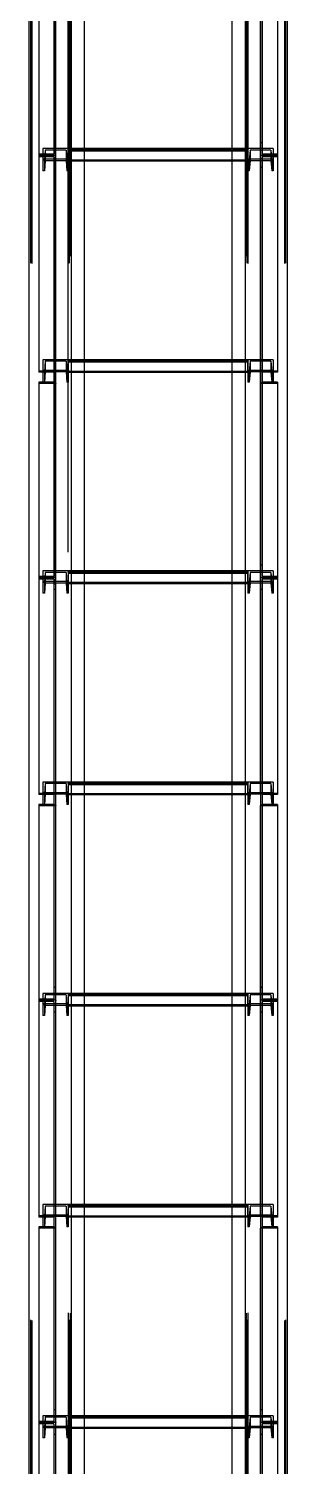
# Model space of a CAD drawing. Header units: millimetres. Extents: x 150209.93 to 150215.05, y 136675.65 to 136679.93.
# Drawn here: x 150210.7314 to 150210.7559, y 136677.2523 to 136677.3883 of the extents above; entities that cross this region are included whole.
import ezdxf

# ---------------------------------------------------------------- set-up
doc = ezdxf.new("R2010")
doc.units = ezdxf.units.MM
doc.header["$LTSCALE"] = 0.25
for name, pattern in [('XKITLINE00', [0]), ('XKITLINE02', [4, 2, -2]), ('XKITLINE03', [6, 3, -1, 1, -1])]:
    doc.linetypes.add(name, pattern=pattern)

# ---------------------------------------------------------------- blocks, each defined once
blk = doc.blocks.new('çatıı')
at = {"color": 1, "linetype": 'XKITLINE03'}
for p, q in [((9028.63, 7525.02), (9028.63, 9181.75)), ((9034.61, 7540.27), (9034.61, 9180.27)), ((9119.61, 9180.27), (9119.61, 7540.28)), ((9125.61, 7525.02), (9125.61, 9181.75)), ((9028.63, 8819.86), (9028.63, 8727.84)), ((9125.61, 8727.84), (9125.61, 8819.86)), ((9034.63, 8731.12), (9034.63, 8726.1)), ((9119.61, 8726.1), (9119.61, 8731.12)), ((9028.63, 8727.84), (9028.63, 8625.87)), ((9034.63, 8730.58), (9119.61, 8730.58)), ((9125.61, 8625.87), (9125.61, 8727.84)), ((9034.63, 8631.22), (9034.63, 8626.2)), ((9034.63, 8630.68), (9119.61, 8630.68)), ((9119.61, 8626.2), (9119.61, 8631.22)), ((9028.63, 8620.07), (9028.63, 8528.04)), ((9125.61, 8528.04), (9125.61, 8620.07)), ((9028.63, 8528.04), (9028.63, 8426.07)), ((9034.63, 8531.32), (9034.63, 8526.3)), ((9034.63, 8530.78), (9119.61, 8530.78)), ((9119.61, 8526.3), (9119.61, 8531.32)), ((9125.61, 8426.07), (9125.61, 8528.04)), ((9034.63, 8431.42), (9034.63, 8426.4)), ((9034.63, 8430.88), (9119.61, 8430.88)), ((9119.61, 8426.4), (9119.61, 8431.42)), ((9028.63, 8420.27), (9028.63, 8328.24)), ((9125.61, 8328.24), (9125.61, 8420.27)), ((9034.63, 8331.52), (9034.63, 8326.5)), ((9034.63, 8330.99), (9119.61, 8330.99)), ((9119.61, 8326.5), (9119.61, 8331.52)), ((9028.63, 8328.24), (9028.63, 8226.28)), ((9125.61, 8226.28), (9125.61, 8328.24)), ((9034.63, 8231.62), (9034.63, 8226.6)), ((9034.63, 8231.09), (9119.61, 8231.09)), ((9119.61, 8226.6), (9119.61, 8231.62)), ((9028.63, 8220.47), (9028.63, 8128.44)), ((9125.61, 8128.44), (9125.61, 8220.47)), ((9028.63, 8128.44), (9028.63, 8026.48)), ((9034.63, 8131.72), (9034.63, 8126.7)), ((9034.63, 8131.19), (9119.61, 8131.19)), ((9119.61, 8126.7), (9119.61, 8131.72)), ((9125.61, 8026.48), (9125.61, 8128.44))]:
    blk.add_line(p, q, dxfattribs=at)
at = {"color": 116, "linetype": 'XKITLINE02', "true_color": 0x136734}
for p, q in [((9034.61, 9180.27), (9034.61, 7539.38)), ((9035.46, 9180.21), (9035.46, 7539.44)), ((9118.76, 9180.21), (9118.76, 7539.44)), ((9119.61, 9180.27), (9119.61, 7539.38)), ((9015.93, 9176.95), (9015.93, 7570.38)), ((9016.78, 9176.95), (9016.78, 7533.97)), ((9017.31, 9176.75), (9017.31, 7533.54)), ((9034.55, 9176.75), (9034.54, 7533.54)), ((9035.08, 9176.95), (9035.08, 7533.97)), ((9118.31, 9176.95), (9118.31, 7582.78)), ((9119.16, 9176.95), (9119.16, 7533.97)), ((9119.69, 9176.75), (9119.69, 7533.54)), ((9136.93, 9176.75), (9136.92, 7533.54)), ((9137.46, 9176.95), (9137.46, 7533.97)), ((9042.11, 9119.58), (9042.11, 7540.24)), ((9112.11, 9110.57), (9112.11, 7540.24)), ((9020.63, 8820.47), (9020.63, 8727.84)), ((9027.83, 8825.93), (9027.83, 8728.44)), ((9028.63, 8825.93), (9028.63, 8727.84)), ((9125.61, 8825.93), (9125.61, 8727.84)), ((9126.41, 8825.93), (9126.41, 8728.44)), ((9133.61, 8820.47), (9133.61, 8727.84)), ((9022.63, 8731.12), (9022.63, 8720.6)), ((9034.63, 8731.12), (9022.63, 8731.12)), ((9028.63, 8733.9), (9027.83, 8733.9)), ((9034.63, 8731.12), (9034.63, 8720.6)), ((9034.63, 8731.12), (9034.63, 8725.09)), ((9042.11, 8731.12), (9034.63, 8731.12)), ((9119.61, 8731.12), (9112.11, 8731.12)), ((9119.61, 8731.12), (9119.61, 8726.1)), ((9119.61, 8731.12), (9119.61, 8725.63)), ((9131.61, 8731.12), (9119.61, 8731.12)), ((9119.61, 8731.12), (9119.61, 8725.09)), ((9125.61, 8733.9), (9125.61, 8727.84)), ((9126.41, 8733.9), (9125.61, 8733.9)), ((9126.41, 8733.9), (9126.41, 8728.44)), ((9131.61, 8731.12), (9131.61, 8726.1)), ((9131.61, 8731.12), (9131.61, 8725.63)), ((9027.83, 8728.44), (9020.63, 8728.44)), ((9028.63, 8727.84), (9020.63, 8727.84)), ((9020.63, 8727.84), (9020.63, 8727.28)), ((9028.63, 8727.84), (9020.63, 8727.84)), ((9020.63, 8727.84), (9020.63, 8625.32)), ((9027.83, 8727.28), (9020.63, 8727.28)), ((9034.63, 8726.1), (9022.63, 8726.1)), ((9023.31, 8725.63), (9022.63, 8725.63)), ((9023.69, 8730.42), (9023.31, 8725.63)), ((9023.31, 8725.63), (9023.31, 8720.6)), ((9023.69, 8725.4), (9023.31, 8720.6)), ((9033.57, 8730.42), (9023.69, 8730.42)), ((9023.69, 8730.42), (9023.69, 8725.4)), ((9033.57, 8725.4), (9023.69, 8725.4)), ((9027.83, 8727.28), (9027.83, 8722.28)), ((9027.83, 8727.28), (9027.83, 8620.32)), ((9028.63, 8727.84), (9028.63, 8722.28)), ((9028.63, 8726.1), (9028.63, 8620.32)), ((9033.57, 8730.42), (9033.95, 8725.63)), ((9033.57, 8730.42), (9033.57, 8725.4)), ((9033.57, 8725.4), (9033.95, 8720.6)), ((9034.63, 8725.63), (9033.95, 8725.63)), ((9033.95, 8725.63), (9033.95, 8720.6)), ((9042.11, 8730.58), (9034.63, 8730.58)), ((9119.61, 8730.37), (9034.63, 8730.37)), ((9119.61, 8729.93), (9034.63, 8729.93)), ((9119.61, 8725.63), (9034.63, 8725.63)), ((9119.61, 8725.6), (9034.63, 8725.6)), ((9119.61, 8725.12), (9034.63, 8725.12)), ((9042.11, 8725.09), (9034.63, 8725.09)), ((9119.61, 8730.58), (9112.11, 8730.58)), ((9119.61, 8725.09), (9112.11, 8725.09)), ((9119.61, 8726.1), (9119.61, 8720.6)), ((9131.61, 8726.1), (9119.61, 8726.1)), ((9119.61, 8725.63), (9119.61, 8720.6)), ((9120.29, 8725.63), (9119.61, 8725.63)), ((9120.67, 8730.42), (9120.29, 8725.63)), ((9120.29, 8725.63), (9120.29, 8720.6)), ((9120.67, 8725.4), (9120.29, 8720.6)), ((9120.67, 8730.42), (9120.67, 8725.4)), ((9130.55, 8730.42), (9120.67, 8730.42)), ((9130.55, 8725.4), (9120.67, 8725.4)), ((9133.61, 8727.84), (9125.61, 8727.84)), ((9125.61, 8727.84), (9125.61, 8620.32)), ((9133.61, 8727.84), (9125.61, 8727.84)), ((9133.61, 8728.44), (9126.41, 8728.44)), ((9126.41, 8727.28), (9126.41, 8620.32)), ((9133.61, 8727.28), (9126.41, 8727.28)), ((9130.55, 8730.42), (9130.55, 8725.4)), ((9130.55, 8730.42), (9130.93, 8725.63)), ((9130.55, 8725.4), (9130.93, 8720.6)), ((9130.93, 8725.63), (9130.93, 8720.6)), ((9131.61, 8725.63), (9130.93, 8725.63)), ((9131.61, 8726.1), (9131.61, 8720.6)), ((9131.61, 8725.63), (9131.61, 8720.6)), ((9133.61, 8728.44), (9133.61, 8727.84)), ((9133.61, 8727.84), (9133.61, 8625.32)), ((9023.31, 8720.6), (9022.63, 8720.6)), ((9028.63, 8722.28), (9027.83, 8722.28)), ((9034.63, 8720.6), (9033.95, 8720.6)), ((9120.29, 8720.6), (9119.61, 8720.6)), ((9126.41, 8722.28), (9125.61, 8722.28)), ((9131.61, 8720.6), (9130.93, 8720.6)), ((9022.63, 8631.22), (9022.63, 8625.73)), ((9034.63, 8631.22), (9022.63, 8631.22)), ((9022.63, 8631.22), (9022.63, 8625.87)), ((9023.69, 8630.52), (9023.31, 8625.73)), ((9033.57, 8630.52), (9023.69, 8630.52)), ((9023.69, 8630.52), (9023.69, 8625.5)), ((9033.57, 8630.52), (9033.95, 8625.73)), ((9033.57, 8630.52), (9033.57, 8625.5)), ((9034.63, 8631.22), (9034.63, 8625.73)), ((9034.63, 8631.22), (9034.63, 8626.2)), ((9034.63, 8631.22), (9034.63, 8625.19)), ((9042.11, 8631.22), (9034.63, 8631.22)), ((9042.11, 8630.68), (9034.63, 8630.68)), ((9119.61, 8630.47), (9034.63, 8630.47)), ((9119.61, 8630.03), (9034.63, 8630.03)), ((9119.61, 8631.22), (9112.11, 8631.22)), ((9119.61, 8630.68), (9112.11, 8630.68)), ((9119.61, 8631.22), (9119.61, 8626.2)), ((9119.61, 8631.22), (9119.61, 8625.73)), ((9131.61, 8631.22), (9119.61, 8631.22)), ((9119.61, 8631.22), (9119.61, 8625.19)), ((9120.67, 8630.52), (9120.29, 8625.73)), ((9120.67, 8630.52), (9120.67, 8625.5)), ((9130.55, 8630.52), (9120.67, 8630.52)), ((9130.55, 8630.52), (9130.55, 8625.5)), ((9130.55, 8630.52), (9130.93, 8625.73)), ((9131.61, 8631.22), (9131.61, 8626.2)), ((9131.61, 8631.22), (9131.61, 8625.73)), ((9028.63, 8625.87), (9020.63, 8625.87)), ((9027.83, 8625.32), (9020.63, 8625.32)), ((9034.63, 8626.2), (9022.63, 8626.2)), ((9022.63, 8625.87), (9022.63, 8620.7)), ((9023.31, 8625.73), (9022.63, 8625.73)), ((9022.63, 8625.73), (9022.63, 8620.7)), ((9023.31, 8625.73), (9023.31, 8620.7)), ((9023.69, 8625.5), (9023.31, 8620.7)), ((9033.57, 8625.5), (9023.69, 8625.5)), ((9028.63, 8626.13), (9027.83, 8626.13)), ((9027.83, 8626.13), (9027.83, 8620.67)), ((9027.83, 8626.13), (9027.83, 8528.64)), ((9028.63, 8626.13), (9028.63, 8620.07)), ((9028.63, 8626.13), (9028.63, 8528.04)), ((9033.57, 8625.5), (9033.95, 8620.7)), ((9034.63, 8625.73), (9033.95, 8625.73)), ((9033.95, 8625.73), (9033.95, 8620.7)), ((9034.63, 8626.2), (9034.63, 8620.7)), ((9034.63, 8625.73), (9034.63, 8620.7)), ((9119.61, 8625.73), (9034.63, 8625.73)), ((9119.61, 8625.7), (9034.63, 8625.7)), ((9119.61, 8625.22), (9034.63, 8625.22)), ((9042.11, 8625.19), (9034.63, 8625.19)), ((9119.61, 8625.19), (9112.11, 8625.19)), ((9119.61, 8626.2), (9119.61, 8620.7)), ((9131.61, 8626.2), (9119.61, 8626.2)), ((9119.61, 8625.73), (9119.61, 8620.7)), ((9120.29, 8625.73), (9119.61, 8625.73)), ((9120.29, 8625.73), (9120.29, 8620.7)), ((9120.67, 8625.5), (9120.29, 8620.7)), ((9130.55, 8625.5), (9120.67, 8625.5)), ((9125.61, 8626.13), (9125.61, 8528.04)), ((9126.41, 8626.13), (9125.61, 8626.13)), ((9125.61, 8625.87), (9125.61, 8620.32)), ((9133.61, 8625.87), (9125.61, 8625.87)), ((9126.41, 8626.13), (9126.41, 8528.64)), ((9126.41, 8625.32), (9126.41, 8620.32)), ((9133.61, 8625.32), (9126.41, 8625.32)), ((9130.55, 8625.5), (9130.93, 8620.7)), ((9130.93, 8625.73), (9130.93, 8620.7)), ((9131.61, 8625.73), (9130.93, 8625.73)), ((9131.61, 8626.2), (9131.61, 8620.7)), ((9131.61, 8625.73), (9131.61, 8620.7)), ((9133.61, 8625.87), (9133.61, 8625.32)), ((9027.83, 8620.67), (9020.63, 8620.67)), ((9020.63, 8620.67), (9020.63, 8620.07)), ((9020.63, 8620.67), (9020.63, 8528.04)), ((9028.63, 8620.07), (9020.63, 8620.07)), ((9023.31, 8620.7), (9022.63, 8620.7)), ((9028.63, 8620.32), (9027.83, 8620.32)), ((9034.63, 8620.7), (9033.95, 8620.7)), ((9120.29, 8620.7), (9119.61, 8620.7)), ((9126.41, 8620.32), (9125.61, 8620.32)), ((9133.61, 8620.07), (9125.61, 8620.07)), ((9133.61, 8620.67), (9126.41, 8620.67)), ((9131.61, 8620.7), (9130.93, 8620.7)), ((9133.61, 8620.67), (9133.61, 8528.04)), ((9028.63, 8534.1), (9027.83, 8534.1)), ((9125.61, 8534.1), (9125.61, 8528.04)), ((9126.41, 8534.1), (9125.61, 8534.1)), ((9126.41, 8534.1), (9126.41, 8528.64)), ((9027.83, 8528.64), (9020.63, 8528.64)), ((9020.63, 8528.04), (9020.63, 8527.48)), ((9028.63, 8528.04), (9020.63, 8528.04)), ((9020.63, 8528.04), (9020.63, 8425.52)), ((9028.63, 8528.04), (9020.63, 8528.04)), ((9027.83, 8527.48), (9020.63, 8527.48)), ((9022.63, 8531.32), (9022.63, 8525.83)), ((9034.63, 8531.32), (9022.63, 8531.32)), ((9022.63, 8531.32), (9022.63, 8526.3)), ((9023.69, 8530.62), (9023.31, 8525.83)), ((9033.57, 8530.62), (9023.69, 8530.62)), ((9023.69, 8530.62), (9023.69, 8525.6)), ((9027.83, 8527.48), (9027.83, 8522.48)), ((9027.83, 8527.48), (9027.83, 8420.52)), ((9028.63, 8528.04), (9028.63, 8522.48)), ((9033.57, 8530.62), (9033.95, 8525.83)), ((9033.57, 8530.62), (9033.57, 8525.6)), ((9034.63, 8531.32), (9034.63, 8525.83)), ((9034.63, 8531.32), (9034.63, 8526.3)), ((9034.63, 8531.32), (9034.63, 8525.29)), ((9042.11, 8531.32), (9034.63, 8531.32)), ((9042.11, 8530.78), (9034.63, 8530.78)), ((9119.61, 8530.58), (9034.63, 8530.58)), ((9119.61, 8530.13), (9034.63, 8530.13)), ((9119.61, 8531.32), (9112.11, 8531.32)), ((9119.61, 8530.78), (9112.11, 8530.78)), ((9119.61, 8531.32), (9119.61, 8526.3)), ((9119.61, 8531.32), (9119.61, 8525.83)), ((9131.61, 8531.32), (9119.61, 8531.32)), ((9119.61, 8531.32), (9119.61, 8525.29)), ((9120.67, 8530.62), (9120.29, 8525.83)), ((9120.67, 8530.62), (9120.67, 8525.6)), ((9130.55, 8530.62), (9120.67, 8530.62)), ((9125.61, 8528.04), (9125.61, 8420.52)), ((9133.61, 8528.04), (9125.61, 8528.04)), ((9133.61, 8528.04), (9125.61, 8528.04)), ((9133.61, 8528.64), (9126.41, 8528.64)), ((9126.41, 8527.48), (9126.41, 8420.52)), ((9133.61, 8527.48), (9126.41, 8527.48)), ((9130.55, 8530.62), (9130.55, 8525.6)), ((9130.55, 8530.62), (9130.93, 8525.83)), ((9131.61, 8531.32), (9131.61, 8526.3)), ((9131.61, 8531.32), (9131.61, 8525.83)), ((9133.61, 8528.64), (9133.61, 8528.04)), ((9133.61, 8528.04), (9133.61, 8425.52)), ((9022.63, 8526.3), (9022.63, 8520.8)), ((9034.63, 8526.3), (9022.63, 8526.3)), ((9023.31, 8525.83), (9022.63, 8525.83)), ((9022.63, 8525.83), (9022.63, 8520.8)), ((9023.31, 8520.8), (9022.63, 8520.8)), ((9023.31, 8525.83), (9023.31, 8520.8)), ((9023.69, 8525.6), (9023.31, 8520.8)), ((9033.57, 8525.6), (9023.69, 8525.6)), ((9028.63, 8522.48), (9027.83, 8522.48)), ((9028.63, 8526.3), (9028.63, 8420.52)), ((9033.57, 8525.6), (9033.95, 8520.8)), ((9034.63, 8525.83), (9033.95, 8525.83)), ((9033.95, 8525.83), (9033.95, 8520.8)), ((9034.63, 8520.8), (9033.95, 8520.8)), ((9034.63, 8526.3), (9034.63, 8520.8)), ((9034.63, 8525.83), (9034.63, 8520.8)), ((9119.61, 8525.83), (9034.63, 8525.83)), ((9119.61, 8525.8), (9034.63, 8525.8)), ((9119.61, 8525.32), (9034.63, 8525.32)), ((9042.11, 8525.29), (9034.63, 8525.29)), ((9119.61, 8525.29), (9112.11, 8525.29)), ((9119.61, 8526.3), (9119.61, 8520.8)), ((9131.61, 8526.3), (9119.61, 8526.3)), ((9119.61, 8525.83), (9119.61, 8520.8)), ((9120.29, 8525.83), (9119.61, 8525.83)), ((9120.29, 8520.8), (9119.61, 8520.8)), ((9120.29, 8525.83), (9120.29, 8520.8)), ((9120.67, 8525.6), (9120.29, 8520.8)), ((9130.55, 8525.6), (9120.67, 8525.6)), ((9126.41, 8522.48), (9125.61, 8522.48)), ((9130.55, 8525.6), (9130.93, 8520.8)), ((9130.93, 8525.83), (9130.93, 8520.8)), ((9131.61, 8525.83), (9130.93, 8525.83)), ((9131.61, 8520.8), (9130.93, 8520.8)), ((9131.61, 8526.3), (9131.61, 8520.8)), ((9131.61, 8525.83), (9131.61, 8520.8)), ((9028.63, 8426.07), (9020.63, 8426.07)), ((9027.83, 8425.52), (9020.63, 8425.52)), ((9022.63, 8431.42), (9022.63, 8425.93)), ((9034.63, 8431.42), (9022.63, 8431.42)), ((9022.63, 8431.42), (9022.63, 8426.07)), ((9034.63, 8426.4), (9022.63, 8426.4)), ((9022.63, 8426.07), (9022.63, 8420.9)), ((9023.31, 8425.93), (9022.63, 8425.93)), ((9022.63, 8425.93), (9022.63, 8420.9)), ((9023.69, 8430.72), (9023.31, 8425.93)), ((9023.31, 8425.93), (9023.31, 8420.9)), ((9023.69, 8425.7), (9023.31, 8420.9)), ((9033.57, 8430.72), (9023.69, 8430.72)), ((9023.69, 8430.72), (9023.69, 8425.7)), ((9033.57, 8425.7), (9023.69, 8425.7)), ((9028.63, 8426.33), (9027.83, 8426.33)), ((9027.83, 8426.33), (9027.83, 8420.87)), ((9027.83, 8426.33), (9027.83, 8328.84)), ((9028.63, 8426.33), (9028.63, 8420.27)), ((9028.63, 8426.33), (9028.63, 8328.24)), ((9033.57, 8430.72), (9033.95, 8425.93)), ((9033.57, 8430.72), (9033.57, 8425.7)), ((9033.57, 8425.7), (9033.95, 8420.9)), ((9034.63, 8425.93), (9033.95, 8425.93)), ((9033.95, 8425.93), (9033.95, 8420.9)), ((9034.63, 8431.42), (9034.63, 8425.93)), ((9034.63, 8431.42), (9034.63, 8426.4)), ((9034.63, 8431.42), (9034.63, 8425.39)), ((9042.11, 8431.42), (9034.63, 8431.42)), ((9042.11, 8430.88), (9034.63, 8430.88)), ((9119.61, 8430.68), (9034.63, 8430.68)), ((9119.61, 8430.23), (9034.63, 8430.23)), ((9034.63, 8426.4), (9034.63, 8420.9)), ((9034.63, 8425.93), (9034.63, 8420.9)), ((9119.61, 8425.93), (9034.63, 8425.93)), ((9119.61, 8425.9), (9034.63, 8425.9)), ((9119.61, 8425.42), (9034.63, 8425.42)), ((9042.11, 8425.39), (9034.63, 8425.39)), ((9119.61, 8431.42), (9112.11, 8431.42)), ((9119.61, 8430.88), (9112.11, 8430.88)), ((9119.61, 8425.39), (9112.11, 8425.39)), ((9119.61, 8431.42), (9119.61, 8426.4)), ((9119.61, 8431.42), (9119.61, 8425.93)), ((9131.61, 8431.42), (9119.61, 8431.42)), ((9119.61, 8431.42), (9119.61, 8425.39)), ((9119.61, 8426.4), (9119.61, 8420.9)), ((9131.61, 8426.4), (9119.61, 8426.4)), ((9119.61, 8425.93), (9119.61, 8420.9)), ((9120.29, 8425.93), (9119.61, 8425.93)), ((9120.67, 8430.72), (9120.29, 8425.93)), ((9120.29, 8425.93), (9120.29, 8420.9)), ((9120.67, 8425.7), (9120.29, 8420.9)), ((9120.67, 8430.72), (9120.67, 8425.7)), ((9130.55, 8430.72), (9120.67, 8430.72)), ((9130.55, 8425.7), (9120.67, 8425.7)), ((9125.61, 8426.33), (9125.61, 8328.24)), ((9126.41, 8426.33), (9125.61, 8426.33)), ((9125.61, 8426.07), (9125.61, 8420.52)), ((9133.61, 8426.07), (9125.61, 8426.07)), ((9126.41, 8426.33), (9126.41, 8328.84)), ((9126.41, 8425.52), (9126.41, 8420.52)), ((9133.61, 8425.52), (9126.41, 8425.52)), ((9130.55, 8430.72), (9130.55, 8425.7)), ((9130.55, 8430.72), (9130.93, 8425.93)), ((9130.55, 8425.7), (9130.93, 8420.9)), ((9130.93, 8425.93), (9130.93, 8420.9)), ((9131.61, 8425.93), (9130.93, 8425.93)), ((9131.61, 8431.42), (9131.61, 8426.4)), ((9131.61, 8431.42), (9131.61, 8425.93)), ((9131.61, 8426.4), (9131.61, 8420.9)), ((9131.61, 8425.93), (9131.61, 8420.9)), ((9133.61, 8426.07), (9133.61, 8425.52)), ((9027.83, 8420.87), (9020.63, 8420.87)), ((9020.63, 8420.87), (9020.63, 8420.27)), ((9020.63, 8420.87), (9020.63, 8328.24)), ((9028.63, 8420.27), (9020.63, 8420.27)), ((9023.31, 8420.9), (9022.63, 8420.9)), ((9028.63, 8420.52), (9027.83, 8420.52)), ((9034.63, 8420.9), (9033.95, 8420.9)), ((9120.29, 8420.9), (9119.61, 8420.9)), ((9126.41, 8420.52), (9125.61, 8420.52)), ((9133.61, 8420.27), (9125.61, 8420.27)), ((9133.61, 8420.87), (9126.41, 8420.87)), ((9131.61, 8420.9), (9130.93, 8420.9)), ((9133.61, 8420.87), (9133.61, 8328.24)), ((9022.63, 8331.52), (9022.63, 8326.03)), ((9034.63, 8331.52), (9022.63, 8331.52)), ((9022.63, 8331.52), (9022.63, 8326.5)), ((9023.69, 8330.82), (9023.31, 8326.03)), ((9033.57, 8330.82), (9023.69, 8330.82)), ((9023.69, 8330.82), (9023.69, 8325.8)), ((9028.63, 8334.3), (9027.83, 8334.3)), ((9033.57, 8330.82), (9033.95, 8326.03)), ((9033.57, 8330.82), (9033.57, 8325.8)), ((9034.63, 8331.52), (9034.63, 8326.03)), ((9034.63, 8331.52), (9034.63, 8326.5)), ((9034.63, 8331.52), (9034.63, 8325.49)), ((9042.11, 8331.52), (9034.63, 8331.52)), ((9042.11, 8330.99), (9034.63, 8330.99)), ((9119.61, 8330.78), (9034.63, 8330.78)), ((9119.61, 8330.33), (9034.63, 8330.33)), ((9119.61, 8331.52), (9112.11, 8331.52)), ((9119.61, 8330.99), (9112.11, 8330.99)), ((9119.61, 8331.52), (9119.61, 8326.5)), ((9119.61, 8331.52), (9119.61, 8326.03)), ((9131.61, 8331.52), (9119.61, 8331.52)), ((9119.61, 8331.52), (9119.61, 8325.49)), ((9120.67, 8330.82), (9120.29, 8326.03)), ((9120.67, 8330.82), (9120.67, 8325.8)), ((9130.55, 8330.82), (9120.67, 8330.82)), ((9125.61, 8334.3), (9125.61, 8328.24)), ((9126.41, 8334.3), (9125.61, 8334.3)), ((9126.41, 8334.3), (9126.41, 8328.84)), ((9130.55, 8330.82), (9130.55, 8325.8)), ((9130.55, 8330.82), (9130.93, 8326.03)), ((9131.61, 8331.52), (9131.61, 8326.5)), ((9131.61, 8331.52), (9131.61, 8326.03)), ((9027.83, 8328.84), (9020.63, 8328.84)), ((9028.63, 8328.24), (9020.63, 8328.24)), ((9020.63, 8328.24), (9020.63, 8327.68)), ((9028.63, 8328.24), (9020.63, 8328.24)), ((9020.63, 8328.24), (9020.63, 8225.72)), ((9027.83, 8327.68), (9020.63, 8327.68)), ((9022.63, 8326.5), (9022.63, 8321)), ((9034.63, 8326.5), (9022.63, 8326.5)), ((9023.31, 8326.03), (9022.63, 8326.03)), ((9022.63, 8326.03), (9022.63, 8321)), ((9023.31, 8326.03), (9023.31, 8321)), ((9023.69, 8325.8), (9023.31, 8321)), ((9033.57, 8325.8), (9023.69, 8325.8)), ((9027.83, 8327.68), (9027.83, 8322.69)), ((9027.83, 8327.68), (9027.83, 8220.72)), ((9028.63, 8328.24), (9028.63, 8322.69)), ((9028.63, 8326.5), (9028.63, 8220.72)), ((9033.57, 8325.8), (9033.95, 8321)), ((9034.63, 8326.03), (9033.95, 8326.03)), ((9033.95, 8326.03), (9033.95, 8321)), ((9034.63, 8326.5), (9034.63, 8321)), ((9034.63, 8326.03), (9034.63, 8321)), ((9119.61, 8326.03), (9034.63, 8326.03)), ((9119.61, 8326), (9034.63, 8326)), ((9119.61, 8325.52), (9034.63, 8325.52)), ((9042.11, 8325.49), (9034.63, 8325.49)), ((9119.61, 8325.49), (9112.11, 8325.49)), ((9119.61, 8326.5), (9119.61, 8321)), ((9131.61, 8326.5), (9119.61, 8326.5)), ((9119.61, 8326.03), (9119.61, 8321)), ((9120.29, 8326.03), (9119.61, 8326.03)), ((9120.29, 8326.03), (9120.29, 8321)), ((9120.67, 8325.8), (9120.29, 8321)), ((9130.55, 8325.8), (9120.67, 8325.8)), ((9133.61, 8328.24), (9125.61, 8328.24)), ((9125.61, 8328.24), (9125.61, 8220.72)), ((9133.61, 8328.24), (9125.61, 8328.24)), ((9133.61, 8328.84), (9126.41, 8328.84)), ((9126.41, 8327.68), (9126.41, 8220.72)), ((9133.61, 8327.68), (9126.41, 8327.68)), ((9130.55, 8325.8), (9130.93, 8321)), ((9130.93, 8326.03), (9130.93, 8321)), ((9131.61, 8326.03), (9130.93, 8326.03)), ((9131.61, 8326.5), (9131.61, 8321)), ((9131.61, 8326.03), (9131.61, 8321)), ((9133.61, 8328.84), (9133.61, 8328.24)), ((9133.61, 8328.24), (9133.61, 8225.72)), ((9023.31, 8321), (9022.63, 8321)), ((9028.63, 8322.69), (9027.83, 8322.69)), ((9034.63, 8321), (9033.95, 8321)), ((9120.29, 8321), (9119.61, 8321)), ((9126.41, 8322.69), (9125.61, 8322.69)), ((9131.61, 8321), (9130.93, 8321)), ((9022.63, 8231.62), (9022.63, 8221.1)), ((9034.63, 8231.62), (9022.63, 8231.62)), ((9023.69, 8230.92), (9023.31, 8226.13)), ((9033.57, 8230.92), (9023.69, 8230.92)), ((9023.69, 8230.92), (9023.69, 8225.9)), ((9033.57, 8230.92), (9033.95, 8226.13)), ((9033.57, 8230.92), (9033.57, 8225.9)), ((9034.63, 8231.62), (9034.63, 8221.1)), ((9034.63, 8231.62), (9034.63, 8225.59)), ((9042.11, 8231.62), (9034.63, 8231.62)), ((9042.11, 8231.09), (9034.63, 8231.09)), ((9119.61, 8230.88), (9034.63, 8230.88)), ((9119.61, 8230.43), (9034.63, 8230.43)), ((9119.61, 8231.62), (9112.11, 8231.62)), ((9119.61, 8231.09), (9112.11, 8231.09)), ((9119.61, 8231.62), (9119.61, 8225.59)), ((9119.61, 8231.62), (9119.61, 8226.6)), ((9119.61, 8231.62), (9119.61, 8226.13)), ((9131.61, 8231.62), (9119.61, 8231.62)), ((9120.67, 8230.92), (9120.29, 8226.13)), ((9120.67, 8230.92), (9120.67, 8225.9)), ((9130.55, 8230.92), (9120.67, 8230.92)), ((9130.55, 8230.92), (9130.55, 8225.9)), ((9130.55, 8230.92), (9130.93, 8226.13)), ((9131.61, 8231.62), (9131.61, 8226.6)), ((9131.61, 8231.62), (9131.61, 8226.13)), ((9028.63, 8226.28), (9020.63, 8226.28)), ((9027.83, 8225.72), (9020.63, 8225.72)), ((9027.83, 8221.07), (9020.63, 8221.07)), ((9020.63, 8221.07), (9020.63, 8220.47)), ((9020.63, 8221.07), (9020.63, 8128.44)), ((9034.63, 8226.6), (9022.63, 8226.6)), ((9023.31, 8226.13), (9022.63, 8226.13)), ((9023.31, 8221.1), (9022.63, 8221.1)), ((9023.31, 8226.13), (9023.31, 8221.1)), ((9023.69, 8225.9), (9023.31, 8221.1)), ((9033.57, 8225.9), (9023.69, 8225.9)), ((9028.63, 8226.53), (9027.83, 8226.53)), ((9027.83, 8226.53), (9027.83, 8221.07)), ((9027.83, 8226.53), (9027.83, 8129.05)), ((9028.63, 8226.53), (9028.63, 8220.47)), ((9028.63, 8226.53), (9028.63, 8128.44)), ((9033.57, 8225.9), (9033.95, 8221.1)), ((9034.63, 8226.13), (9033.95, 8226.13)), ((9033.95, 8226.13), (9033.95, 8221.1)), ((9034.63, 8221.1), (9033.95, 8221.1)), ((9119.61, 8226.13), (9034.63, 8226.13)), ((9119.61, 8226.1), (9034.63, 8226.1)), ((9119.61, 8225.62), (9034.63, 8225.62)), ((9042.11, 8225.59), (9034.63, 8225.59)), ((9119.61, 8225.59), (9112.11, 8225.59)), ((9119.61, 8226.6), (9119.61, 8221.1)), ((9131.61, 8226.6), (9119.61, 8226.6)), ((9119.61, 8226.13), (9119.61, 8221.1)), ((9120.29, 8226.13), (9119.61, 8226.13)), ((9120.29, 8221.1), (9119.61, 8221.1)), ((9120.29, 8226.13), (9120.29, 8221.1)), ((9120.67, 8225.9), (9120.29, 8221.1)), ((9130.55, 8225.9), (9120.67, 8225.9)), ((9125.61, 8226.53), (9125.61, 8128.44)), ((9126.41, 8226.53), (9125.61, 8226.53)), ((9125.61, 8226.28), (9125.61, 8220.72)), ((9133.61, 8226.28), (9125.61, 8226.28)), ((9126.41, 8226.53), (9126.41, 8129.05)), ((9126.41, 8225.72), (9126.41, 8220.72)), ((9133.61, 8225.72), (9126.41, 8225.72)), ((9133.61, 8221.07), (9126.41, 8221.07)), ((9130.55, 8225.9), (9130.93, 8221.1)), ((9130.93, 8226.13), (9130.93, 8221.1)), ((9131.61, 8226.13), (9130.93, 8226.13)), ((9131.61, 8221.1), (9130.93, 8221.1)), ((9131.61, 8226.6), (9131.61, 8221.1)), ((9131.61, 8226.13), (9131.61, 8221.1)), ((9133.61, 8226.28), (9133.61, 8225.72)), ((9133.61, 8221.07), (9133.61, 8128.44)), ((9028.63, 8220.47), (9020.63, 8220.47)), ((9028.63, 8220.72), (9027.83, 8220.72)), ((9126.41, 8220.72), (9125.61, 8220.72)), ((9133.61, 8220.47), (9125.61, 8220.47)), ((9028.63, 8134.5), (9027.83, 8134.5)), ((9125.61, 8134.5), (9125.61, 8128.44)), ((9126.41, 8134.5), (9125.61, 8134.5)), ((9126.41, 8134.5), (9126.41, 8129.05)), ((9027.83, 8129.05), (9020.63, 8129.05)), ((9020.63, 8128.44), (9020.63, 8127.88)), ((9028.63, 8128.44), (9020.63, 8128.44)), ((9020.63, 8128.44), (9020.63, 8025.92)), ((9028.63, 8128.44), (9020.63, 8128.44)), ((9027.83, 8127.88), (9020.63, 8127.88)), ((9022.63, 8131.72), (9022.63, 8126.23)), ((9034.63, 8131.72), (9022.63, 8131.72)), ((9022.63, 8131.72), (9022.63, 8126.7)), ((9022.63, 8126.7), (9022.63, 8121.2)), ((9034.63, 8126.7), (9022.63, 8126.7)), ((9023.31, 8126.23), (9022.63, 8126.23)), ((9022.63, 8126.23), (9022.63, 8121.2)), ((9023.69, 8131.03), (9023.31, 8126.23)), ((9023.31, 8126.23), (9023.31, 8121.2)), ((9023.69, 8126), (9023.31, 8121.2)), ((9033.57, 8131.03), (9023.69, 8131.03)), ((9023.69, 8131.03), (9023.69, 8126)), ((9033.57, 8126), (9023.69, 8126)), ((9027.83, 8127.88), (9027.83, 8122.89)), ((9027.83, 8127.88), (9027.83, 8020.92)), ((9028.63, 8128.44), (9028.63, 8122.89)), ((9028.63, 8126.7), (9028.63, 8020.92)), ((9033.57, 8131.03), (9033.95, 8126.23)), ((9033.57, 8131.03), (9033.57, 8126)), ((9033.57, 8126), (9033.95, 8121.2)), ((9034.63, 8126.23), (9033.95, 8126.23)), ((9033.95, 8126.23), (9033.95, 8121.2)), ((9034.63, 8131.72), (9034.63, 8126.23)), ((9034.63, 8131.72), (9034.63, 8126.7)), ((9034.63, 8131.72), (9034.63, 8125.69)), ((9042.11, 8131.72), (9034.63, 8131.72)), ((9042.11, 8131.19), (9034.63, 8131.19)), ((9119.61, 8130.98), (9034.63, 8130.98)), ((9119.61, 8130.53), (9034.63, 8130.53)), ((9034.63, 8126.7), (9034.63, 8121.2)), ((9034.63, 8126.23), (9034.63, 8121.2)), ((9119.61, 8126.23), (9034.63, 8126.23)), ((9119.61, 8126.2), (9034.63, 8126.2)), ((9119.61, 8131.72), (9112.11, 8131.72)), ((9119.61, 8131.19), (9112.11, 8131.19)), ((9119.61, 8131.72), (9119.61, 8125.69)), ((9119.61, 8131.72), (9119.61, 8126.7)), ((9119.61, 8131.72), (9119.61, 8126.23)), ((9131.61, 8131.72), (9119.61, 8131.72)), ((9119.61, 8126.7), (9119.61, 8121.2)), ((9131.61, 8126.7), (9119.61, 8126.7)), ((9119.61, 8126.23), (9119.61, 8121.2)), ((9120.29, 8126.23), (9119.61, 8126.23)), ((9120.67, 8131.03), (9120.29, 8126.23)), ((9120.29, 8126.23), (9120.29, 8121.2)), ((9120.67, 8126), (9120.29, 8121.2)), ((9120.67, 8131.03), (9120.67, 8126)), ((9130.55, 8131.03), (9120.67, 8131.03)), ((9130.55, 8126), (9120.67, 8126)), ((9125.61, 8128.44), (9125.61, 8020.92)), ((9133.61, 8128.44), (9125.61, 8128.44)), ((9133.61, 8128.44), (9125.61, 8128.44)), ((9133.61, 8129.05), (9126.41, 8129.05)), ((9126.41, 8127.88), (9126.41, 8020.92)), ((9133.61, 8127.88), (9126.41, 8127.88)), ((9130.55, 8131.03), (9130.55, 8126)), ((9130.55, 8131.03), (9130.93, 8126.23)), ((9130.55, 8126), (9130.93, 8121.2)), ((9130.93, 8126.23), (9130.93, 8121.2)), ((9131.61, 8126.23), (9130.93, 8126.23)), ((9131.61, 8131.72), (9131.61, 8126.7)), ((9131.61, 8131.72), (9131.61, 8126.23)), ((9131.61, 8126.7), (9131.61, 8121.2)), ((9131.61, 8126.23), (9131.61, 8121.2)), ((9133.61, 8129.05), (9133.61, 8128.44)), ((9133.61, 8128.44), (9133.61, 8025.92)), ((9023.31, 8121.2), (9022.63, 8121.2)), ((9028.63, 8122.89), (9027.83, 8122.89)), ((9034.63, 8121.2), (9033.95, 8121.2)), ((9119.61, 8125.72), (9034.63, 8125.72)), ((9042.11, 8125.69), (9034.63, 8125.69)), ((9119.61, 8125.69), (9112.11, 8125.69)), ((9120.29, 8121.2), (9119.61, 8121.2)), ((9126.41, 8122.89), (9125.61, 8122.89)), ((9131.61, 8121.2), (9130.93, 8121.2))]:
    blk.add_line(p, q, dxfattribs=at)
at = {"color": 7, "linetype": 'XKITLINE00'}
for p, q in [((9015.93, 9069.97), (9015.93, 7650.57)), ((9035.93, 9069.97), (9035.93, 7650.57)), ((9042.11, 9069.97), (9042.11, 7650.57)), ((9112.11, 9069.97), (9112.11, 7650.57)), ((9118.31, 9069.97), (9118.31, 7650.57)), ((9138.31, 9069.97), (9138.31, 7650.57)), ((9112.11, 8731.12), (9042.11, 8731.12)), ((9112.11, 8730.58), (9042.11, 8730.58)), ((9112.11, 8725.09), (9042.11, 8725.09)), ((9112.11, 8631.22), (9042.11, 8631.22)), ((9112.11, 8630.68), (9042.11, 8630.68)), ((9112.11, 8625.19), (9042.11, 8625.19)), ((9112.11, 8531.32), (9042.11, 8531.32)), ((9112.11, 8530.78), (9042.11, 8530.78)), ((9112.11, 8525.29), (9042.11, 8525.29)), ((9112.11, 8431.42), (9042.11, 8431.42)), ((9112.11, 8430.88), (9042.11, 8430.88)), ((9112.11, 8425.39), (9042.11, 8425.39)), ((9112.11, 8331.52), (9042.11, 8331.52)), ((9112.11, 8330.99), (9042.11, 8330.99)), ((9112.11, 8325.49), (9042.11, 8325.49)), ((9112.11, 8231.62), (9042.11, 8231.62)), ((9112.11, 8231.09), (9042.11, 8231.09)), ((9112.11, 8225.59), (9042.11, 8225.59)), ((9112.11, 8131.72), (9042.11, 8131.72)), ((9112.11, 8131.19), (9042.11, 8131.19)), ((9112.11, 8125.69), (9042.11, 8125.69))]:
    blk.add_line(p, q, dxfattribs=at)
at = {"color": 1, "linetype": 'XKITLINE00'}
for centre in [(9034.63, 8731.12), (9119.61, 8731.12), (9028.63, 8727.84), (9028.63, 8727.84), (9034.63, 8730.58), (9034.63, 8726.1), (9119.61, 8730.58), (9119.61, 8726.1), (9125.61, 8727.84), (9125.61, 8727.84), (9034.63, 8631.22), (9034.63, 8630.68), (9119.61, 8631.22), (9119.61, 8630.68), (9028.63, 8625.87), (9034.63, 8626.2), (9119.61, 8626.2), (9125.61, 8625.87), (9028.63, 8620.07), (9125.61, 8620.07), (9028.63, 8528.04), (9028.63, 8528.04), (9034.63, 8531.32), (9034.63, 8530.78), (9119.61, 8531.32), (9119.61, 8530.78), (9125.61, 8528.04), (9125.61, 8528.04), (9034.63, 8526.3), (9119.61, 8526.3), (9028.63, 8426.07), (9034.63, 8431.42), (9034.63, 8430.88), (9034.63, 8426.4), (9119.61, 8431.42), (9119.61, 8430.88), (9119.61, 8426.4), (9125.61, 8426.07), (9028.63, 8420.27), (9125.61, 8420.27), (9034.63, 8331.52), (9034.63, 8330.99), (9119.61, 8331.52), (9119.61, 8330.99), (9028.63, 8328.24), (9028.63, 8328.24), (9034.63, 8326.5), (9119.61, 8326.5), (9125.61, 8328.24), (9125.61, 8328.24), (9034.63, 8231.62), (9034.63, 8231.09), (9119.61, 8231.62), (9119.61, 8231.09), (9028.63, 8226.28), (9034.63, 8226.6), (9119.61, 8226.6), (9125.61, 8226.28), (9028.63, 8220.47), (9125.61, 8220.47), (9028.63, 8128.44), (9028.63, 8128.44), (9034.63, 8131.72), (9034.63, 8131.19), (9034.63, 8126.7), (9119.61, 8131.72), (9119.61, 8131.19), (9119.61, 8126.7), (9125.61, 8128.44), (9125.61, 8128.44)]:
    blk.add_circle(centre, 0.05, dxfattribs=at)

msp = doc.modelspace()

# ---------------------------------------------------------------- block references
at = {"xscale": 0.0002000170049888334, "yscale": 0.0002000170049888334, "zscale": 0.0002000170049888334}
msp.add_blockref('çatıı', (150208.92807, 136675.63059), dxfattribs=at)

doc.saveas('drawing.dxf')
